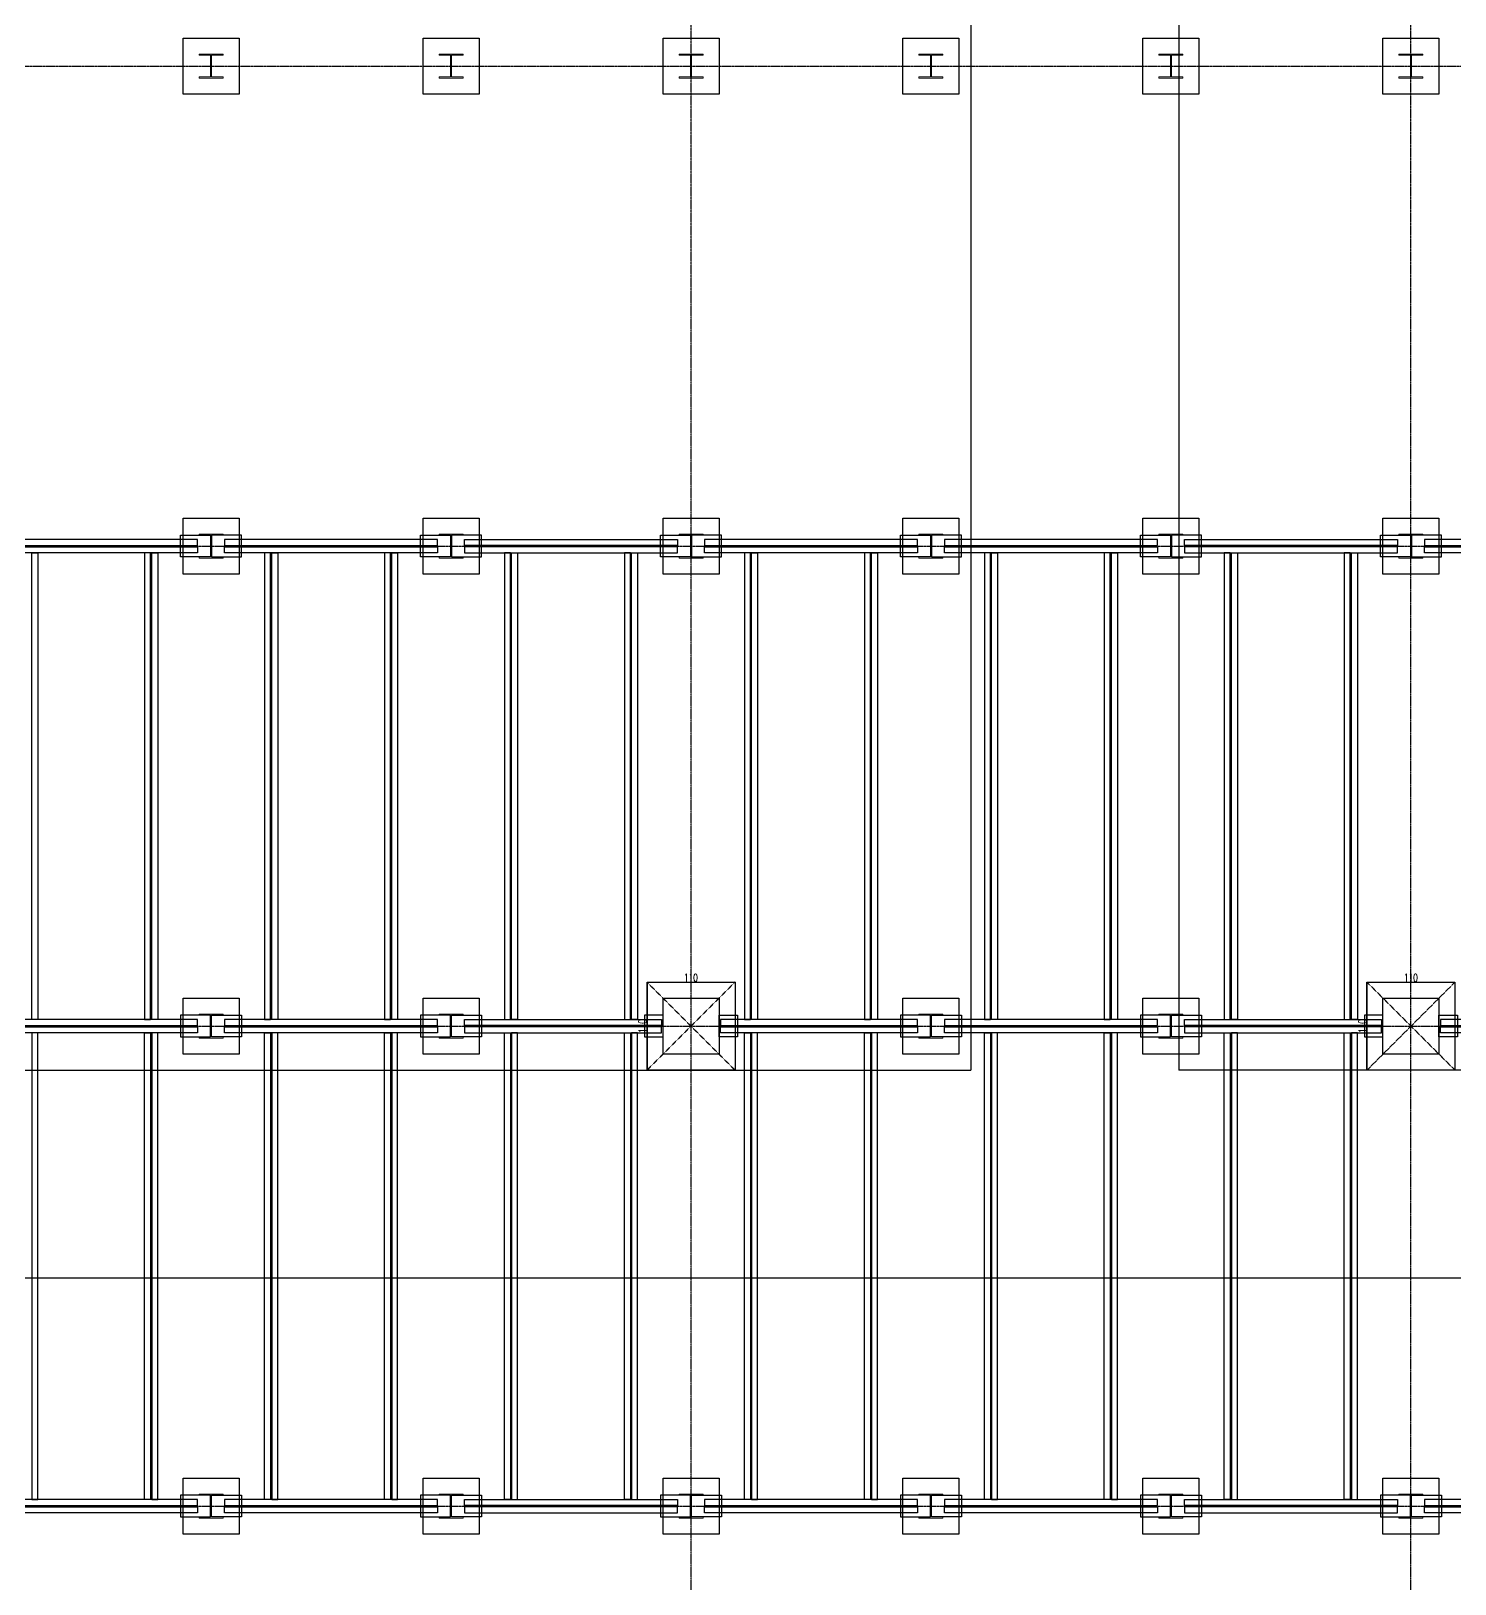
# Model space of a CAD drawing. Header units: millimetres. Extents: x -21841 to 195597, y -1659 to 112111.
# Drawn here: x 7335 to 9115, y 16253 to 18194 of the extents above; entities that cross this region are included whole.
import ezdxf
from ezdxf.enums import TextEntityAlignment as Align

# ---------------------------------------------------------------- set-up
doc = ezdxf.new("R2010")
doc.units = ezdxf.units.MM
doc.linetypes.add('X-N-FAB-L10$0$COL-CEN-LIN', pattern=[3.25, 2.5, -0.25, 0.25, -0.25])
doc.linetypes.add('X-N-FAB-L10$0$HIDDEN', pattern=[0.375, 0.25, -0.125])
for name, color, linetype in [('0-FMCS', 6, 'Continuous'), ('0-XREF', 7, 'Continuous'), ('X-N-FAB-L10$0$0-NC', 8, 'Continuous'), ('X-N-FAB-L10$0$0-ND', 8, 'Continuous'), ('X-N-FAB-L10$0$08', 8, 'Continuous'), ('X-N-FAB-L10$0$CCL', 8, 'X-N-FAB-L10$0$COL-CEN-LIN'), ('X-N-FAB-L10$0$COL', 8, 'Continuous'), ('X-N-FAB-L10$0$COL-S', 8, 'Continuous')]:
    doc.layers.add(name, color=color, linetype=linetype)
doc.layers.add('X-N-FAB-L10$0$STEEL1', color=8, linetype='Continuous', lineweight=0)
doc.styles.add('X-N-FAB-L10$0$CHINA', font='simplex.shx', dxfattribs={"width": 0.75, "bigfont": 'chineset.shx'})
doc.styles.add('X-N-FAB-L10$0$COL-NUM', font='romanc')
doc.styles.add('X-N-FAB-L10$0$DIM', font='simplex.shx', dxfattribs={"width": 0.67, "bigfont": 'chineset.shx'})
doc.dimstyles.new('X-N-FAB-L10$0$JJP_005_defpoint', dxfattribs={"dimtxt": 20, "dimasz": 0.5, "dimexe": 0.5, "dimexo": 0.5, "dimgap": 0.5, "dimtad": 1, "dimdsep": 46, "dimtxsty": 'X-N-FAB-L10$0$DIM', "dimblk": 'X-N-FAB-L10$0$_None', "dimcen": 10, "dimclrd": 256, "dimclre": 256, "dimclrt": 256, "dimadec": 0, "dimazin": 0, "dimtfac": 1, "dimtix": 1, "dimtmove": 2, "dimatfit": 3, "dimldrblk": 'X-N-FAB-L10$0$_None', "dimfxl": 0.5, "dimtolj": 1, "dimtzin": 0, "dimarcsym": 0})

# ---------------------------------------------------------------- blocks, each defined once
blk = doc.blocks.new('*D1279')
at = {"layer": 'DEFPOINTS', "lineweight": -2, "transparency": 16777216}
blk.add_line((9005, 17005), (9115, 17005), dxfattribs=at)
at = {"layer": 'DEFPOINTS', "color": 0, "transparency": 16777216}
for p in [(9005, 17005), (9115, 17005), (9115, 17005)]:
    blk.add_point(p, dxfattribs=at)
at = {"layer": 'DEFPOINTS', "transparency": 16777216, "insert": (9060, 17010.5), "char_height": 10, "attachment_point": 5, "style": 'X-N-FAB-L10$0$DIM'}
blk.add_mtext('\\A1;110', dxfattribs=at)
blk = doc.blocks.new('X-N-FAB-L10$0$_None')
blk = doc.blocks.new('*D1280')
at = {"layer": 'DEFPOINTS', "lineweight": -2, "transparency": 16777216}
blk.add_line((9005, 17005), (9005, 16895), dxfattribs=at)
at = {"layer": 'DEFPOINTS', "color": 0, "transparency": 16777216}
for p in [(9005, 17005), (9005, 16895), (9005, 16895)]:
    blk.add_point(p, dxfattribs=at)
at = {"layer": 'DEFPOINTS', "transparency": 16777216, "insert": (8999.5, 16950), "char_height": 10, "attachment_point": 5, "rotation": 90, "style": 'X-N-FAB-L10$0$DIM'}
blk.add_mtext('\\A1;110', dxfattribs=at)
blk = doc.blocks.new('*D1281')
at = {"layer": 'DEFPOINTS', "lineweight": -2, "transparency": 16777216}
blk.add_line((8105, 17005), (8215, 17005), dxfattribs=at)
at = {"layer": 'DEFPOINTS', "color": 0, "transparency": 16777216}
for p in [(8105, 17005), (8215, 17005), (8215, 17005)]:
    blk.add_point(p, dxfattribs=at)
at = {"layer": 'DEFPOINTS', "transparency": 16777216, "insert": (8160, 17010.5), "char_height": 10, "attachment_point": 5, "style": 'X-N-FAB-L10$0$DIM'}
blk.add_mtext('\\A1;110', dxfattribs=at)
blk = doc.blocks.new('*D1282')
at = {"layer": 'DEFPOINTS', "lineweight": -2, "transparency": 16777216}
blk.add_line((8105, 17005), (8105, 16895), dxfattribs=at)
at = {"layer": 'DEFPOINTS', "color": 0, "transparency": 16777216}
for p in [(8105, 17005), (8105, 16895), (8105, 16895)]:
    blk.add_point(p, dxfattribs=at)
at = {"layer": 'DEFPOINTS', "transparency": 16777216, "insert": (8099.5, 16950), "char_height": 10, "attachment_point": 5, "rotation": 90, "style": 'X-N-FAB-L10$0$DIM'}
blk.add_mtext('\\A1;110', dxfattribs=at)
blk = doc.blocks.new('X-N-FAB-L10')
at = {"layer": 'DEFPOINTS', "color": 8, "linetype": 'X-N-FAB-L10$0$HIDDEN', "ltscale": 0.1}
for p, q in [((8215, 17005), (8105, 16895)), ((8105, 17005), (8215, 16895)), ((8215, 17005), (8105, 16895)), ((8105, 17005), (8215, 16895)), ((9115, 17005), (9005, 16895)), ((9005, 17005), (9115, 16895)), ((9115, 17005), (9005, 16895)), ((9005, 17005), (9115, 16895))]:
    blk.add_line(p, q, dxfattribs=at)
at = {"layer": 'DEFPOINTS', "color": 8}
for p, q in [((8105, 17005), (8215, 17005)), ((8105, 17005), (8105, 16895)), ((9005, 17005), (9115, 17005)), ((9005, 17005), (9005, 16895))]:
    blk.add_line(p, q, dxfattribs=at)
at = {"layer": 'X-N-FAB-L10$0$08', "color": 8}
for p, q in [((8510, 18630), (8510, 16895)), ((8770, 18630), (8770, 16895)), ((6360, 16895), (8510, 16895)), ((11500, 16895), (8770, 16895)), ((11500, 16635), (6360, 16635))]:
    blk.add_line(p, q, dxfattribs=at)
for points in [[(7543, 17558.3), (7277, 17558.3), (7277, 17550.8), (7543, 17550.8)], [(7543, 17541.7), (7277, 17541.7), (7277, 17549.2), (7543, 17549.2)], [(7559.5, 17536.5), (7522, 17536.5), (7522, 17563.5), (7559.5, 17563.5)], [(7560.5, 17536.5), (7598, 17536.5), (7598, 17563.5), (7560.5, 17563.5)], [(7843, 17558.3), (7577, 17558.3), (7577, 17550.8), (7843, 17550.8)], [(7843, 17541.7), (7577, 17541.7), (7577, 17549.2), (7843, 17549.2)], [(7859.5, 17536.5), (7822, 17536.5), (7822, 17563.5), (7859.5, 17563.5)], [(7860.5, 17536.5), (7898, 17536.5), (7898, 17563.5), (7860.5, 17563.5)], [(7877, 17558.3), (8143, 17558.3), (8143, 17550.8), (7877, 17550.8)], [(7877, 17541.7), (8143, 17541.7), (8143, 17549.2), (7877, 17549.2)], [(8159.5, 17536.5), (8122, 17536.5), (8122, 17563.5), (8159.5, 17563.5)], [(8160.5, 17536.5), (8198, 17536.5), (8198, 17563.5), (8160.5, 17563.5)], [(8443, 17558.3), (8177, 17558.3), (8177, 17550.8), (8443, 17550.8)], [(8443, 17541.7), (8177, 17541.7), (8177, 17549.2), (8443, 17549.2)], [(8459.5, 17536.5), (8422, 17536.5), (8422, 17563.5), (8459.5, 17563.5)], [(8460.5, 17536.5), (8498, 17536.5), (8498, 17563.5), (8460.5, 17563.5)], [(8743, 17558.3), (8477, 17558.3), (8477, 17550.8), (8743, 17550.8)], [(8743, 17541.7), (8477, 17541.7), (8477, 17549.2), (8743, 17549.2)], [(8759.5, 17536.5), (8722, 17536.5), (8722, 17563.5), (8759.5, 17563.5)], [(8760.5, 17536.5), (8798, 17536.5), (8798, 17563.5), (8760.5, 17563.5)], [(8777, 17558.3), (9043, 17558.3), (9043, 17550.8), (8777, 17550.8)], [(8777, 17541.7), (9043, 17541.7), (9043, 17549.2), (8777, 17549.2)], [(9059.5, 17536.5), (9022, 17536.5), (9022, 17563.5), (9059.5, 17563.5)], [(9060.5, 17536.5), (9098, 17536.5), (9098, 17563.5), (9060.5, 17563.5)], [(9343, 17558.3), (9077, 17558.3), (9077, 17550.8), (9343, 17550.8)], [(9343, 17541.7), (9077, 17541.7), (9077, 17549.2), (9343, 17549.2)], [(7343.3, 17541.7), (7343.3, 16958.3), (7335.8, 16958.3), (7335.8, 17541.7)], [(7476.7, 17541.7), (7476.7, 16958.3), (7484.2, 16958.3), (7484.2, 17541.7)], [(7493.3, 17541.7), (7493.3, 16958.3), (7485.8, 16958.3), (7485.8, 17541.7)], [(7626.7, 17541.7), (7626.7, 16958.3), (7634.2, 16958.3), (7634.2, 17541.7)], [(7643.3, 17541.7), (7643.3, 16958.3), (7635.8, 16958.3), (7635.8, 17541.7)], [(7776.7, 17541.7), (7776.7, 16958.3), (7784.2, 16958.3), (7784.2, 17541.7)], [(7793.3, 17541.7), (7793.3, 16958.3), (7785.8, 16958.3), (7785.8, 17541.7)], [(7926.7, 17541.7), (7926.7, 16958.3), (7934.2, 16958.3), (7934.2, 17541.7)], [(7943.3, 17541.7), (7943.3, 16958.3), (7935.8, 16958.3), (7935.8, 17541.7)], [(8076.7, 17541.7), (8076.7, 16958.3), (8084.2, 16958.3), (8084.2, 17541.7)], [(8093.3, 17541.7), (8093.3, 16958.3), (8085.8, 16958.3), (8085.8, 17541.7)], [(8226.7, 17541.7), (8226.7, 16958.3), (8234.2, 16958.3), (8234.2, 17541.7)], [(8243.3, 17541.7), (8243.3, 16958.3), (8235.8, 16958.3), (8235.8, 17541.7)], [(8376.7, 17541.7), (8376.7, 16958.3), (8384.2, 16958.3), (8384.2, 17541.7)], [(8393.3, 17541.7), (8393.3, 16958.3), (8385.8, 16958.3), (8385.8, 17541.7)], [(8526.7, 17541.7), (8526.7, 16958.3), (8534.2, 16958.3), (8534.2, 17541.7)], [(8543.3, 17541.7), (8543.3, 16958.3), (8535.8, 16958.3), (8535.8, 17541.7)], [(8676.7, 17541.7), (8676.7, 16958.3), (8684.2, 16958.3), (8684.2, 17541.7)], [(8693.3, 17541.7), (8693.3, 16958.3), (8685.8, 16958.3), (8685.8, 17541.7)], [(8826.7, 17541.7), (8826.7, 16958.3), (8834.2, 16958.3), (8834.2, 17541.7)], [(8843.3, 17541.7), (8843.3, 16958.3), (8835.8, 16958.3), (8835.8, 17541.7)], [(8976.7, 17541.7), (8976.7, 16958.3), (8984.2, 16958.3), (8984.2, 17541.7)], [(8993.3, 17541.7), (8993.3, 16958.3), (8985.8, 16958.3), (8985.8, 17541.7)], [(7543, 16958.3), (7297, 16958.3), (7297, 16950.8), (7543, 16950.8)], [(7543, 16941.7), (7297, 16941.7), (7297, 16949.2), (7543, 16949.2)], [(7559.5, 16963.5), (7522, 16963.5), (7522, 16936.5), (7559.5, 16936.5)], [(7560.5, 16963.5), (7598, 16963.5), (7598, 16936.5), (7560.5, 16936.5)], [(7843, 16958.3), (7577, 16958.3), (7577, 16950.8), (7843, 16950.8)], [(7843, 16941.7), (7577, 16941.7), (7577, 16949.2), (7843, 16949.2)], [(7859.5, 16963.5), (7822, 16963.5), (7822, 16936.5), (7859.5, 16936.5)], [(7860.5, 16963.5), (7898, 16963.5), (7898, 16936.5), (7860.5, 16936.5)], [(7877, 16958.3), (8123, 16958.3), (8123, 16950.8), (7877, 16950.8)], [(7877, 16941.7), (8123, 16941.7), (8123, 16949.2), (7877, 16949.2)], [(8125, 16963.5), (8102, 16963.5), (8102, 16936.5), (8125, 16936.5)], [(8195, 16963.5), (8218, 16963.5), (8218, 16936.5), (8195, 16936.5)], [(8443, 16958.3), (8197, 16958.3), (8197, 16950.8), (8443, 16950.8)], [(8443, 16941.7), (8197, 16941.7), (8197, 16949.2), (8443, 16949.2)], [(8459.5, 16963.5), (8422, 16963.5), (8422, 16936.5), (8459.5, 16936.5)], [(8460.5, 16963.5), (8498, 16963.5), (8498, 16936.5), (8460.5, 16936.5)], [(8743, 16958.3), (8477, 16958.3), (8477, 16950.8), (8743, 16950.8)], [(8743, 16941.7), (8477, 16941.7), (8477, 16949.2), (8743, 16949.2)], [(8759.5, 16963.5), (8722, 16963.5), (8722, 16936.5), (8759.5, 16936.5)], [(8760.5, 16963.5), (8798, 16963.5), (8798, 16936.5), (8760.5, 16936.5)], [(8777, 16958.3), (9023, 16958.3), (9023, 16950.8), (8777, 16950.8)], [(8777, 16941.7), (9023, 16941.7), (9023, 16949.2), (8777, 16949.2)], [(9025, 16963.5), (9002, 16963.5), (9002, 16936.5), (9025, 16936.5)], [(9095, 16963.5), (9118, 16963.5), (9118, 16936.5), (9095, 16936.5)], [(9343, 16958.3), (9097, 16958.3), (9097, 16950.8), (9343, 16950.8)], [(9343, 16941.7), (9097, 16941.7), (9097, 16949.2), (9343, 16949.2)], [(7343.3, 16358.3), (7343.3, 16941.7), (7335.8, 16941.7), (7335.8, 16358.3)], [(7476.7, 16358.3), (7476.7, 16941.7), (7484.2, 16941.7), (7484.2, 16358.3)], [(7493.3, 16358.3), (7493.3, 16941.7), (7485.8, 16941.7), (7485.8, 16358.3)], [(7626.7, 16358.3), (7626.7, 16941.7), (7634.2, 16941.7), (7634.2, 16358.3)], [(7643.3, 16358.3), (7643.3, 16941.7), (7635.8, 16941.7), (7635.8, 16358.3)], [(7776.7, 16358.3), (7776.7, 16941.7), (7784.2, 16941.7), (7784.2, 16358.3)], [(7793.3, 16358.3), (7793.3, 16941.7), (7785.8, 16941.7), (7785.8, 16358.3)], [(7926.7, 16358.3), (7926.7, 16941.7), (7934.2, 16941.7), (7934.2, 16358.3)], [(7943.3, 16358.3), (7943.3, 16941.7), (7935.8, 16941.7), (7935.8, 16358.3)], [(8076.7, 16358.3), (8076.7, 16941.7), (8084.2, 16941.7), (8084.2, 16358.3)], [(8093.3, 16358.3), (8093.3, 16941.7), (8085.8, 16941.7), (8085.8, 16358.3)], [(8226.7, 16358.3), (8226.7, 16941.7), (8234.2, 16941.7), (8234.2, 16358.3)], [(8243.3, 16358.3), (8243.3, 16941.7), (8235.8, 16941.7), (8235.8, 16358.3)], [(8376.7, 16358.3), (8376.7, 16941.7), (8384.2, 16941.7), (8384.2, 16358.3)], [(8393.3, 16358.3), (8393.3, 16941.7), (8385.8, 16941.7), (8385.8, 16358.3)], [(8526.7, 16358.3), (8526.7, 16941.7), (8534.2, 16941.7), (8534.2, 16358.3)], [(8543.3, 16358.3), (8543.3, 16941.7), (8535.8, 16941.7), (8535.8, 16358.3)], [(8676.7, 16358.3), (8676.7, 16941.7), (8684.2, 16941.7), (8684.2, 16358.3)], [(8693.3, 16358.3), (8693.3, 16941.7), (8685.8, 16941.7), (8685.8, 16358.3)], [(8826.7, 16358.3), (8826.7, 16941.7), (8834.2, 16941.7), (8834.2, 16358.3)], [(8843.3, 16358.3), (8843.3, 16941.7), (8835.8, 16941.7), (8835.8, 16358.3)], [(8976.7, 16358.3), (8976.7, 16941.7), (8984.2, 16941.7), (8984.2, 16358.3)], [(8993.3, 16358.3), (8993.3, 16941.7), (8985.8, 16941.7), (8985.8, 16358.3)], [(7559.5, 16363.5), (7522, 16363.5), (7522, 16336.5), (7559.5, 16336.5)], [(7560.5, 16363.5), (7598, 16363.5), (7598, 16336.5), (7560.5, 16336.5)], [(7859.5, 16363.5), (7822, 16363.5), (7822, 16336.5), (7859.5, 16336.5)], [(7860.5, 16363.5), (7898, 16363.5), (7898, 16336.5), (7860.5, 16336.5)], [(8159.5, 16363.5), (8122, 16363.5), (8122, 16336.5), (8159.5, 16336.5)], [(8160.5, 16363.5), (8198, 16363.5), (8198, 16336.5), (8160.5, 16336.5)], [(8459.5, 16363.5), (8422, 16363.5), (8422, 16336.5), (8459.5, 16336.5)], [(8460.5, 16363.5), (8498, 16363.5), (8498, 16336.5), (8460.5, 16336.5)], [(8759.5, 16363.5), (8722, 16363.5), (8722, 16336.5), (8759.5, 16336.5)], [(8760.5, 16363.5), (8798, 16363.5), (8798, 16336.5), (8760.5, 16336.5)], [(9059.5, 16363.5), (9022, 16363.5), (9022, 16336.5), (9059.5, 16336.5)], [(9060.5, 16363.5), (9098, 16363.5), (9098, 16336.5), (9060.5, 16336.5)], [(7543, 16358.3), (7277, 16358.3), (7277, 16350.8), (7543, 16350.8)], [(7543, 16341.7), (7277, 16341.7), (7277, 16349.2), (7543, 16349.2)], [(7843, 16358.3), (7577, 16358.3), (7577, 16350.8), (7843, 16350.8)], [(7843, 16341.7), (7577, 16341.7), (7577, 16349.2), (7843, 16349.2)], [(7877, 16358.3), (8143, 16358.3), (8143, 16350.8), (7877, 16350.8)], [(7877, 16341.7), (8143, 16341.7), (8143, 16349.2), (7877, 16349.2)], [(8443, 16358.3), (8177, 16358.3), (8177, 16350.8), (8443, 16350.8)], [(8443, 16341.7), (8177, 16341.7), (8177, 16349.2), (8443, 16349.2)], [(8743, 16358.3), (8477, 16358.3), (8477, 16350.8), (8743, 16350.8)], [(8743, 16341.7), (8477, 16341.7), (8477, 16349.2), (8743, 16349.2)], [(8777, 16358.3), (9043, 16358.3), (9043, 16350.8), (8777, 16350.8)], [(8777, 16341.7), (9043, 16341.7), (9043, 16349.2), (8777, 16349.2)], [(9343, 16358.3), (9077, 16358.3), (9077, 16350.8), (9343, 16350.8)], [(9343, 16341.7), (9077, 16341.7), (9077, 16349.2), (9343, 16349.2)]]:
    blk.add_lwpolyline(points, close=True, dxfattribs=at)
at = {"layer": 'X-N-FAB-L10$0$CCL', "color": 8}
for p, q in [((8160, 10600), (8160, 19760)), ((9060, 10600), (9060, 19760)), ((-720, 18150), (27370, 18150)), ((-720, 17550), (27370, 17550)), ((-720, 16950), (27370, 16950)), ((-720, 16350), (27370, 16350))]:
    blk.add_line(p, q, dxfattribs=at)
at = {"layer": 'X-N-FAB-L10$0$COL', "color": 8}
for p, q in [((7525, 18185), (7595, 18185)), ((7525, 18115), (7525, 18185)), ((7595, 18185), (7595, 18115)), ((7825, 18185), (7895, 18185)), ((7825, 18115), (7825, 18185)), ((7895, 18185), (7895, 18115)), ((8125, 18185), (8195, 18185)), ((8125, 18115), (8125, 18185)), ((8195, 18185), (8195, 18115)), ((8425, 18185), (8495, 18185)), ((8425, 18115), (8425, 18185)), ((8495, 18185), (8495, 18115)), ((8725, 18185), (8795, 18185)), ((8725, 18115), (8725, 18185)), ((8795, 18185), (8795, 18115)), ((9025, 18185), (9095, 18185)), ((9025, 18115), (9025, 18185)), ((9095, 18185), (9095, 18115)), ((7595, 18115), (7525, 18115)), ((7895, 18115), (7825, 18115)), ((8195, 18115), (8125, 18115)), ((8495, 18115), (8425, 18115)), ((8795, 18115), (8725, 18115)), ((9095, 18115), (9025, 18115)), ((7525, 17585), (7595, 17585)), ((7525, 17515), (7525, 17585)), ((7595, 17585), (7595, 17515)), ((7825, 17585), (7895, 17585)), ((7825, 17515), (7825, 17585)), ((7895, 17585), (7895, 17515)), ((8125, 17585), (8195, 17585)), ((8125, 17515), (8125, 17585)), ((8195, 17585), (8195, 17515)), ((8425, 17585), (8495, 17585)), ((8425, 17515), (8425, 17585)), ((8495, 17585), (8495, 17515)), ((8725, 17585), (8795, 17585)), ((8725, 17515), (8725, 17585)), ((8795, 17585), (8795, 17515)), ((9025, 17585), (9095, 17585)), ((9025, 17515), (9025, 17585)), ((9095, 17585), (9095, 17515)), ((7595, 17515), (7525, 17515)), ((7895, 17515), (7825, 17515)), ((8195, 17515), (8125, 17515)), ((8495, 17515), (8425, 17515)), ((8795, 17515), (8725, 17515)), ((9095, 17515), (9025, 17515)), ((7525, 16985), (7595, 16985)), ((7525, 16915), (7525, 16985)), ((7595, 16985), (7595, 16915)), ((7825, 16985), (7895, 16985)), ((7825, 16915), (7825, 16985)), ((7895, 16985), (7895, 16915)), ((8425, 16985), (8495, 16985)), ((8425, 16915), (8425, 16985)), ((8495, 16985), (8495, 16915)), ((8725, 16985), (8795, 16985)), ((8725, 16915), (8725, 16985)), ((8795, 16985), (8795, 16915)), ((7595, 16915), (7525, 16915)), ((7895, 16915), (7825, 16915)), ((8495, 16915), (8425, 16915)), ((8795, 16915), (8725, 16915)), ((7525, 16385), (7595, 16385)), ((7525, 16315), (7525, 16385)), ((7595, 16385), (7595, 16315)), ((7825, 16385), (7895, 16385)), ((7825, 16315), (7825, 16385)), ((7895, 16385), (7895, 16315)), ((8125, 16385), (8195, 16385)), ((8125, 16315), (8125, 16385)), ((8195, 16385), (8195, 16315)), ((8425, 16385), (8495, 16385)), ((8425, 16315), (8425, 16385)), ((8495, 16385), (8495, 16315)), ((8725, 16385), (8795, 16385)), ((8725, 16315), (8725, 16385)), ((8795, 16385), (8795, 16315)), ((9025, 16385), (9095, 16385)), ((9025, 16315), (9025, 16385)), ((9095, 16385), (9095, 16315)), ((7595, 16315), (7525, 16315)), ((7895, 16315), (7825, 16315)), ((8195, 16315), (8125, 16315)), ((8495, 16315), (8425, 16315)), ((8795, 16315), (8725, 16315)), ((9095, 16315), (9025, 16315))]:
    blk.add_line(p, q, dxfattribs=at)
at = {"layer": 'X-N-FAB-L10$0$COL', "color": 8, "ltscale": 0.1}
for p, q in [((8105, 17005), (8215, 17005)), ((8105, 16895), (8105, 17005)), ((8215, 17005), (8215, 16895)), ((9005, 17005), (9115, 17005)), ((9005, 16895), (9005, 17005)), ((9115, 17005), (9115, 16895)), ((8215, 16895), (8105, 16895)), ((9115, 16895), (9005, 16895))]:
    blk.add_line(p, q, dxfattribs=at)
at = {"layer": 'X-N-FAB-L10$0$COL', "color": 8}
for points in [[(7525, 18185), (7595, 18185), (7595, 18115), (7525, 18115)], [(7825, 18185), (7895, 18185), (7895, 18115), (7825, 18115)], [(8125, 18185), (8195, 18185), (8195, 18115), (8125, 18115)], [(8425, 18185), (8495, 18185), (8495, 18115), (8425, 18115)], [(8725, 18185), (8795, 18185), (8795, 18115), (8725, 18115)], [(9025, 18185), (9095, 18185), (9095, 18115), (9025, 18115)], [(7525, 17585), (7595, 17585), (7595, 17515), (7525, 17515)], [(7825, 17585), (7895, 17585), (7895, 17515), (7825, 17515)], [(8125, 17585), (8195, 17585), (8195, 17515), (8125, 17515)], [(8425, 17585), (8495, 17585), (8495, 17515), (8425, 17515)], [(8725, 17585), (8795, 17585), (8795, 17515), (8725, 17515)], [(9025, 17585), (9095, 17585), (9095, 17515), (9025, 17515)], [(7525, 16985), (7595, 16985), (7595, 16915), (7525, 16915)], [(7825, 16985), (7895, 16985), (7895, 16915), (7825, 16915)], [(8425, 16985), (8495, 16985), (8495, 16915), (8425, 16915)], [(8725, 16985), (8795, 16985), (8795, 16915), (8725, 16915)], [(7525, 16385), (7595, 16385), (7595, 16315), (7525, 16315)], [(7825, 16385), (7895, 16385), (7895, 16315), (7825, 16315)], [(8125, 16385), (8195, 16385), (8195, 16315), (8125, 16315)], [(8425, 16385), (8495, 16385), (8495, 16315), (8425, 16315)], [(8725, 16385), (8795, 16385), (8795, 16315), (8725, 16315)], [(9025, 16385), (9095, 16385), (9095, 16315), (9025, 16315)]]:
    blk.add_lwpolyline(points, close=True, dxfattribs=at)
at = {"layer": 'X-N-FAB-L10$0$COL', "color": 8, "ltscale": 0.1}
for points in [[(8105, 17005), (8215, 17005), (8215, 16895), (8105, 16895)], [(9005, 17005), (9115, 17005), (9115, 16895), (9005, 16895)]]:
    blk.add_lwpolyline(points, close=True, dxfattribs=at)
at = {"layer": 'X-N-FAB-L10$0$COL-S', "color": 8}
for p, q in [((8125, 16985), (8195, 16985)), ((8125, 16915), (8125, 16985)), ((8125, 16985), (8195, 16985)), ((8125, 16915), (8125, 16985)), ((8195, 16985), (8195, 16915)), ((8195, 16985), (8195, 16915)), ((9025, 16985), (9095, 16985)), ((9025, 16915), (9025, 16985)), ((9025, 16985), (9095, 16985)), ((9025, 16915), (9025, 16985)), ((9095, 16985), (9095, 16915)), ((9095, 16985), (9095, 16915)), ((8195, 16915), (8125, 16915)), ((8195, 16915), (8125, 16915)), ((9095, 16915), (9025, 16915)), ((9095, 16915), (9025, 16915))]:
    blk.add_line(p, q, dxfattribs=at)
at = {"layer": 'X-N-FAB-L10$0$STEEL1', "color": 8}
for p, q in [((7545, 18165), (7575, 18165)), ((7545, 18163.5), (7545, 18165)), ((7559.5, 18163.5), (7545, 18163.5)), ((7559.5, 18136.5), (7559.5, 18163.5)), ((7575, 18163.5), (7560.5, 18163.5)), ((7560.5, 18163.5), (7560.5, 18136.5)), ((7575, 18165), (7575, 18163.5)), ((7845, 18165), (7875, 18165)), ((7845, 18163.5), (7845, 18165)), ((7859.5, 18163.5), (7845, 18163.5)), ((7859.5, 18136.5), (7859.5, 18163.5)), ((7875, 18163.5), (7860.5, 18163.5)), ((7860.5, 18163.5), (7860.5, 18136.5)), ((7875, 18165), (7875, 18163.5)), ((8145, 18165), (8175, 18165)), ((8145, 18163.5), (8145, 18165)), ((8159.5, 18163.5), (8145, 18163.5)), ((8159.5, 18136.5), (8159.5, 18163.5)), ((8175, 18163.5), (8160.5, 18163.5)), ((8160.5, 18163.5), (8160.5, 18136.5)), ((8175, 18165), (8175, 18163.5)), ((8445, 18165), (8475, 18165)), ((8445, 18163.5), (8445, 18165)), ((8459.5, 18163.5), (8445, 18163.5)), ((8459.5, 18136.5), (8459.5, 18163.5)), ((8475, 18163.5), (8460.5, 18163.5)), ((8460.5, 18163.5), (8460.5, 18136.5)), ((8475, 18165), (8475, 18163.5)), ((8745, 18165), (8775, 18165)), ((8745, 18163.5), (8745, 18165)), ((8759.5, 18163.5), (8745, 18163.5)), ((8759.5, 18136.5), (8759.5, 18163.5)), ((8775, 18163.5), (8760.5, 18163.5)), ((8760.5, 18163.5), (8760.5, 18136.5)), ((8775, 18165), (8775, 18163.5)), ((9045, 18165), (9075, 18165)), ((9045, 18163.5), (9045, 18165)), ((9059.5, 18163.5), (9045, 18163.5)), ((9059.5, 18136.5), (9059.5, 18163.5)), ((9075, 18163.5), (9060.5, 18163.5)), ((9060.5, 18163.5), (9060.5, 18136.5)), ((9075, 18165), (9075, 18163.5)), ((7545, 18135), (7545, 18136.5)), ((7545, 18136.5), (7559.5, 18136.5)), ((7575, 18135), (7545, 18135)), ((7560.5, 18136.5), (7575, 18136.5)), ((7575, 18136.5), (7575, 18135)), ((7845, 18135), (7845, 18136.5)), ((7845, 18136.5), (7859.5, 18136.5)), ((7875, 18135), (7845, 18135)), ((7860.5, 18136.5), (7875, 18136.5)), ((7875, 18136.5), (7875, 18135)), ((8145, 18135), (8145, 18136.5)), ((8145, 18136.5), (8159.5, 18136.5)), ((8175, 18135), (8145, 18135)), ((8160.5, 18136.5), (8175, 18136.5)), ((8175, 18136.5), (8175, 18135)), ((8445, 18135), (8445, 18136.5)), ((8445, 18136.5), (8459.5, 18136.5)), ((8475, 18135), (8445, 18135)), ((8460.5, 18136.5), (8475, 18136.5)), ((8475, 18136.5), (8475, 18135)), ((8745, 18135), (8745, 18136.5)), ((8745, 18136.5), (8759.5, 18136.5)), ((8775, 18135), (8745, 18135)), ((8760.5, 18136.5), (8775, 18136.5)), ((8775, 18136.5), (8775, 18135)), ((9045, 18135), (9045, 18136.5)), ((9045, 18136.5), (9059.5, 18136.5)), ((9075, 18135), (9045, 18135)), ((9060.5, 18136.5), (9075, 18136.5)), ((9075, 18136.5), (9075, 18135)), ((7545, 17565), (7575, 17565)), ((7545, 17563.5), (7545, 17565)), ((7559.5, 17563.5), (7545, 17563.5)), ((7559.5, 17536.5), (7559.5, 17563.5)), ((7575, 17563.5), (7560.5, 17563.5)), ((7560.5, 17563.5), (7560.5, 17536.5)), ((7575, 17565), (7575, 17563.5)), ((7845, 17565), (7875, 17565)), ((7845, 17563.5), (7845, 17565)), ((7859.5, 17563.5), (7845, 17563.5)), ((7859.5, 17536.5), (7859.5, 17563.5)), ((7875, 17563.5), (7860.5, 17563.5)), ((7860.5, 17563.5), (7860.5, 17536.5)), ((7875, 17565), (7875, 17563.5)), ((8145, 17565), (8175, 17565)), ((8145, 17563.5), (8145, 17565)), ((8159.5, 17563.5), (8145, 17563.5)), ((8159.5, 17536.5), (8159.5, 17563.5)), ((8175, 17563.5), (8160.5, 17563.5)), ((8160.5, 17563.5), (8160.5, 17536.5)), ((8175, 17565), (8175, 17563.5)), ((8445, 17565), (8475, 17565)), ((8445, 17563.5), (8445, 17565)), ((8459.5, 17563.5), (8445, 17563.5)), ((8459.5, 17536.5), (8459.5, 17563.5)), ((8475, 17563.5), (8460.5, 17563.5)), ((8460.5, 17563.5), (8460.5, 17536.5)), ((8475, 17565), (8475, 17563.5)), ((8745, 17565), (8775, 17565)), ((8745, 17563.5), (8745, 17565)), ((8759.5, 17563.5), (8745, 17563.5)), ((8759.5, 17536.5), (8759.5, 17563.5)), ((8775, 17563.5), (8760.5, 17563.5)), ((8760.5, 17563.5), (8760.5, 17536.5)), ((8775, 17565), (8775, 17563.5)), ((9045, 17565), (9075, 17565)), ((9045, 17563.5), (9045, 17565)), ((9059.5, 17563.5), (9045, 17563.5)), ((9059.5, 17536.5), (9059.5, 17563.5)), ((9075, 17563.5), (9060.5, 17563.5)), ((9060.5, 17563.5), (9060.5, 17536.5)), ((9075, 17565), (9075, 17563.5)), ((7545, 17535), (7545, 17536.5)), ((7545, 17536.5), (7559.5, 17536.5)), ((7575, 17535), (7545, 17535)), ((7560.5, 17536.5), (7575, 17536.5)), ((7575, 17536.5), (7575, 17535)), ((7845, 17535), (7845, 17536.5)), ((7845, 17536.5), (7859.5, 17536.5)), ((7875, 17535), (7845, 17535)), ((7860.5, 17536.5), (7875, 17536.5)), ((7875, 17536.5), (7875, 17535)), ((8145, 17535), (8145, 17536.5)), ((8145, 17536.5), (8159.5, 17536.5)), ((8175, 17535), (8145, 17535)), ((8160.5, 17536.5), (8175, 17536.5)), ((8175, 17536.5), (8175, 17535)), ((8445, 17535), (8445, 17536.5)), ((8445, 17536.5), (8459.5, 17536.5)), ((8475, 17535), (8445, 17535)), ((8460.5, 17536.5), (8475, 17536.5)), ((8475, 17536.5), (8475, 17535)), ((8745, 17535), (8745, 17536.5)), ((8745, 17536.5), (8759.5, 17536.5)), ((8775, 17535), (8745, 17535)), ((8760.5, 17536.5), (8775, 17536.5)), ((8775, 17536.5), (8775, 17535)), ((9045, 17535), (9045, 17536.5)), ((9045, 17536.5), (9059.5, 17536.5)), ((9075, 17535), (9045, 17535)), ((9060.5, 17536.5), (9075, 17536.5)), ((9075, 17536.5), (9075, 17535)), ((7545, 16965), (7575, 16965)), ((7545, 16963.5), (7545, 16965)), ((7575, 16965), (7575, 16963.5)), ((7845, 16965), (7875, 16965)), ((7845, 16963.5), (7845, 16965)), ((7875, 16965), (7875, 16963.5)), ((8445, 16965), (8475, 16965)), ((8445, 16963.5), (8445, 16965)), ((8475, 16965), (8475, 16963.5)), ((8745, 16965), (8775, 16965)), ((8745, 16963.5), (8745, 16965)), ((8775, 16965), (8775, 16963.5)), ((7559.5, 16963.5), (7545, 16963.5)), ((7559.5, 16936.5), (7559.5, 16963.5)), ((7575, 16963.5), (7560.5, 16963.5)), ((7560.5, 16963.5), (7560.5, 16936.5)), ((7859.5, 16963.5), (7845, 16963.5)), ((7859.5, 16936.5), (7859.5, 16963.5)), ((7875, 16963.5), (7860.5, 16963.5)), ((7860.5, 16963.5), (7860.5, 16936.5)), ((8459.5, 16963.5), (8445, 16963.5)), ((8459.5, 16936.5), (8459.5, 16963.5)), ((8475, 16963.5), (8460.5, 16963.5)), ((8460.5, 16963.5), (8460.5, 16936.5)), ((8759.5, 16963.5), (8745, 16963.5)), ((8759.5, 16936.5), (8759.5, 16963.5)), ((8775, 16963.5), (8760.5, 16963.5)), ((8760.5, 16963.5), (8760.5, 16936.5)), ((7545, 16935), (7545, 16936.5)), ((7545, 16936.5), (7559.5, 16936.5)), ((7575, 16935), (7545, 16935)), ((7560.5, 16936.5), (7575, 16936.5)), ((7575, 16936.5), (7575, 16935)), ((7845, 16935), (7845, 16936.5)), ((7845, 16936.5), (7859.5, 16936.5)), ((7875, 16935), (7845, 16935)), ((7860.5, 16936.5), (7875, 16936.5)), ((7875, 16936.5), (7875, 16935)), ((8445, 16935), (8445, 16936.5)), ((8445, 16936.5), (8459.5, 16936.5)), ((8475, 16935), (8445, 16935)), ((8460.5, 16936.5), (8475, 16936.5)), ((8475, 16936.5), (8475, 16935)), ((8745, 16935), (8745, 16936.5)), ((8745, 16936.5), (8759.5, 16936.5)), ((8775, 16935), (8745, 16935)), ((8760.5, 16936.5), (8775, 16936.5)), ((8775, 16936.5), (8775, 16935)), ((7545, 16365), (7575, 16365)), ((7545, 16363.5), (7545, 16365)), ((7559.5, 16363.5), (7545, 16363.5)), ((7559.5, 16336.5), (7559.5, 16363.5)), ((7575, 16363.5), (7560.5, 16363.5)), ((7560.5, 16363.5), (7560.5, 16336.5)), ((7575, 16365), (7575, 16363.5)), ((7845, 16365), (7875, 16365)), ((7845, 16363.5), (7845, 16365)), ((7859.5, 16363.5), (7845, 16363.5)), ((7859.5, 16336.5), (7859.5, 16363.5)), ((7875, 16363.5), (7860.5, 16363.5)), ((7860.5, 16363.5), (7860.5, 16336.5)), ((7875, 16365), (7875, 16363.5)), ((8145, 16365), (8175, 16365)), ((8145, 16363.5), (8145, 16365)), ((8159.5, 16363.5), (8145, 16363.5)), ((8159.5, 16336.5), (8159.5, 16363.5)), ((8175, 16363.5), (8160.5, 16363.5)), ((8160.5, 16363.5), (8160.5, 16336.5)), ((8175, 16365), (8175, 16363.5)), ((8445, 16365), (8475, 16365)), ((8445, 16363.5), (8445, 16365)), ((8459.5, 16363.5), (8445, 16363.5)), ((8459.5, 16336.5), (8459.5, 16363.5)), ((8475, 16363.5), (8460.5, 16363.5)), ((8460.5, 16363.5), (8460.5, 16336.5)), ((8475, 16365), (8475, 16363.5)), ((8745, 16365), (8775, 16365)), ((8745, 16363.5), (8745, 16365)), ((8759.5, 16363.5), (8745, 16363.5)), ((8759.5, 16336.5), (8759.5, 16363.5)), ((8775, 16363.5), (8760.5, 16363.5)), ((8760.5, 16363.5), (8760.5, 16336.5)), ((8775, 16365), (8775, 16363.5)), ((9045, 16365), (9075, 16365)), ((9045, 16363.5), (9045, 16365)), ((9059.5, 16363.5), (9045, 16363.5)), ((9059.5, 16336.5), (9059.5, 16363.5)), ((9075, 16363.5), (9060.5, 16363.5)), ((9060.5, 16363.5), (9060.5, 16336.5)), ((9075, 16365), (9075, 16363.5)), ((7545, 16335), (7545, 16336.5)), ((7545, 16336.5), (7559.5, 16336.5)), ((7575, 16335), (7545, 16335)), ((7560.5, 16336.5), (7575, 16336.5)), ((7575, 16336.5), (7575, 16335)), ((7845, 16335), (7845, 16336.5)), ((7845, 16336.5), (7859.5, 16336.5)), ((7875, 16335), (7845, 16335)), ((7860.5, 16336.5), (7875, 16336.5)), ((7875, 16336.5), (7875, 16335)), ((8145, 16335), (8145, 16336.5)), ((8145, 16336.5), (8159.5, 16336.5)), ((8175, 16335), (8145, 16335)), ((8160.5, 16336.5), (8175, 16336.5)), ((8175, 16336.5), (8175, 16335)), ((8445, 16335), (8445, 16336.5)), ((8445, 16336.5), (8459.5, 16336.5)), ((8475, 16335), (8445, 16335)), ((8460.5, 16336.5), (8475, 16336.5)), ((8475, 16336.5), (8475, 16335)), ((8745, 16335), (8745, 16336.5)), ((8745, 16336.5), (8759.5, 16336.5)), ((8775, 16335), (8745, 16335)), ((8760.5, 16336.5), (8775, 16336.5)), ((8775, 16336.5), (8775, 16335)), ((9045, 16335), (9045, 16336.5)), ((9045, 16336.5), (9059.5, 16336.5)), ((9075, 16335), (9045, 16335)), ((9060.5, 16336.5), (9075, 16336.5)), ((9075, 16336.5), (9075, 16335))]:
    blk.add_line(p, q, dxfattribs=at)
for points in [[(7545, 18165), (7575, 18165), (7575, 18163.5), (7560.5, 18163.5), (7560.5, 18136.5), (7575, 18136.5), (7575, 18135), (7545, 18135), (7545, 18136.5), (7559.5, 18136.5), (7559.5, 18163.5), (7545, 18163.5)], [(7845, 18165), (7875, 18165), (7875, 18163.5), (7860.5, 18163.5), (7860.5, 18136.5), (7875, 18136.5), (7875, 18135), (7845, 18135), (7845, 18136.5), (7859.5, 18136.5), (7859.5, 18163.5), (7845, 18163.5)], [(8145, 18165), (8175, 18165), (8175, 18163.5), (8160.5, 18163.5), (8160.5, 18136.5), (8175, 18136.5), (8175, 18135), (8145, 18135), (8145, 18136.5), (8159.5, 18136.5), (8159.5, 18163.5), (8145, 18163.5)], [(8445, 18165), (8475, 18165), (8475, 18163.5), (8460.5, 18163.5), (8460.5, 18136.5), (8475, 18136.5), (8475, 18135), (8445, 18135), (8445, 18136.5), (8459.5, 18136.5), (8459.5, 18163.5), (8445, 18163.5)], [(8745, 18165), (8775, 18165), (8775, 18163.5), (8760.5, 18163.5), (8760.5, 18136.5), (8775, 18136.5), (8775, 18135), (8745, 18135), (8745, 18136.5), (8759.5, 18136.5), (8759.5, 18163.5), (8745, 18163.5)], [(9045, 18165), (9075, 18165), (9075, 18163.5), (9060.5, 18163.5), (9060.5, 18136.5), (9075, 18136.5), (9075, 18135), (9045, 18135), (9045, 18136.5), (9059.5, 18136.5), (9059.5, 18163.5), (9045, 18163.5)], [(7545, 17565), (7575, 17565), (7575, 17563.5), (7560.5, 17563.5), (7560.5, 17536.5), (7575, 17536.5), (7575, 17535), (7545, 17535), (7545, 17536.5), (7559.5, 17536.5), (7559.5, 17563.5), (7545, 17563.5)], [(7845, 17565), (7875, 17565), (7875, 17563.5), (7860.5, 17563.5), (7860.5, 17536.5), (7875, 17536.5), (7875, 17535), (7845, 17535), (7845, 17536.5), (7859.5, 17536.5), (7859.5, 17563.5), (7845, 17563.5)], [(8145, 17565), (8175, 17565), (8175, 17563.5), (8160.5, 17563.5), (8160.5, 17536.5), (8175, 17536.5), (8175, 17535), (8145, 17535), (8145, 17536.5), (8159.5, 17536.5), (8159.5, 17563.5), (8145, 17563.5)], [(8445, 17565), (8475, 17565), (8475, 17563.5), (8460.5, 17563.5), (8460.5, 17536.5), (8475, 17536.5), (8475, 17535), (8445, 17535), (8445, 17536.5), (8459.5, 17536.5), (8459.5, 17563.5), (8445, 17563.5)], [(8745, 17565), (8775, 17565), (8775, 17563.5), (8760.5, 17563.5), (8760.5, 17536.5), (8775, 17536.5), (8775, 17535), (8745, 17535), (8745, 17536.5), (8759.5, 17536.5), (8759.5, 17563.5), (8745, 17563.5)], [(9045, 17565), (9075, 17565), (9075, 17563.5), (9060.5, 17563.5), (9060.5, 17536.5), (9075, 17536.5), (9075, 17535), (9045, 17535), (9045, 17536.5), (9059.5, 17536.5), (9059.5, 17563.5), (9045, 17563.5)], [(7545, 16965), (7575, 16965), (7575, 16963.5), (7560.5, 16963.5), (7560.5, 16936.5), (7575, 16936.5), (7575, 16935), (7545, 16935), (7545, 16936.5), (7559.5, 16936.5), (7559.5, 16963.5), (7545, 16963.5)], [(7845, 16965), (7875, 16965), (7875, 16963.5), (7860.5, 16963.5), (7860.5, 16936.5), (7875, 16936.5), (7875, 16935), (7845, 16935), (7845, 16936.5), (7859.5, 16936.5), (7859.5, 16963.5), (7845, 16963.5)], [(8445, 16965), (8475, 16965), (8475, 16963.5), (8460.5, 16963.5), (8460.5, 16936.5), (8475, 16936.5), (8475, 16935), (8445, 16935), (8445, 16936.5), (8459.5, 16936.5), (8459.5, 16963.5), (8445, 16963.5)], [(8745, 16965), (8775, 16965), (8775, 16963.5), (8760.5, 16963.5), (8760.5, 16936.5), (8775, 16936.5), (8775, 16935), (8745, 16935), (8745, 16936.5), (8759.5, 16936.5), (8759.5, 16963.5), (8745, 16963.5)], [(7545, 16365), (7575, 16365), (7575, 16363.5), (7560.5, 16363.5), (7560.5, 16336.5), (7575, 16336.5), (7575, 16335), (7545, 16335), (7545, 16336.5), (7559.5, 16336.5), (7559.5, 16363.5), (7545, 16363.5)], [(7845, 16365), (7875, 16365), (7875, 16363.5), (7860.5, 16363.5), (7860.5, 16336.5), (7875, 16336.5), (7875, 16335), (7845, 16335), (7845, 16336.5), (7859.5, 16336.5), (7859.5, 16363.5), (7845, 16363.5)], [(8145, 16365), (8175, 16365), (8175, 16363.5), (8160.5, 16363.5), (8160.5, 16336.5), (8175, 16336.5), (8175, 16335), (8145, 16335), (8145, 16336.5), (8159.5, 16336.5), (8159.5, 16363.5), (8145, 16363.5)], [(8445, 16365), (8475, 16365), (8475, 16363.5), (8460.5, 16363.5), (8460.5, 16336.5), (8475, 16336.5), (8475, 16335), (8445, 16335), (8445, 16336.5), (8459.5, 16336.5), (8459.5, 16363.5), (8445, 16363.5)], [(8745, 16365), (8775, 16365), (8775, 16363.5), (8760.5, 16363.5), (8760.5, 16336.5), (8775, 16336.5), (8775, 16335), (8745, 16335), (8745, 16336.5), (8759.5, 16336.5), (8759.5, 16363.5), (8745, 16363.5)], [(9045, 16365), (9075, 16365), (9075, 16363.5), (9060.5, 16363.5), (9060.5, 16336.5), (9075, 16336.5), (9075, 16335), (9045, 16335), (9045, 16336.5), (9059.5, 16336.5), (9059.5, 16363.5), (9045, 16363.5)]]:
    blk.add_lwpolyline(points, close=True, dxfattribs=at)
at = {"layer": 'DEFPOINTS', "color": 8, "char_height": 10, "attachment_point": 5, "style": 'X-N-FAB-L10$0$DIM'}
for insert in [(8160, 17010.5), (9060, 17010.5)]:
    blk.add_mtext('\\A1;110', dxfattribs=dict(at, insert=insert))
at = {"layer": 'DEFPOINTS', "color": 8, "char_height": 10, "attachment_point": 5, "rotation": 90, "style": 'X-N-FAB-L10$0$DIM'}
for insert in [(8099.5, 16950), (8999.5, 16950)]:
    blk.add_mtext('\\A1;110', dxfattribs=dict(at, insert=insert))
at = {"layer": 'X-N-FAB-L10$0$0-NC', "color": 8, "style": 'X-N-FAB-L10$0$COL-NUM'}
for p in [(1860, 19880), (2760, 19880), (3660, 19880), (4560, 19880), (5460, 19880), (6360, 19880), (7260, 19880), (8160, 19880), (9060, 19880), (9960, 19880), (10860, 19880), (11760, 19880), (12660, 19880), (13560, 19880), (14460, 19880), (15360, 19880), (16260, 19880), (17160, 19880), (18060, 19880), (18960, 19880), (19860, 19880), (20760, 19880), (21660, 19880), (22560, 19880), (-840, 13950), (-840, 13350), (-840, 12750), (-840, 12150), (-840, 11550), (-840, 10750)]:
    blk.add_attdef('GRID-Y', text='', height=120, dxfattribs=at).set_placement(p, align=Align.MIDDLE_CENTER)
at = {"layer": 'X-N-FAB-L10$0$0-ND', "color": 8, "style": 'X-N-FAB-L10$0$CHINA'}
blk.add_attdef('NO', text='', height=33.333, dxfattribs=at).set_placement((23327.5, 11380), align=Align.MIDDLE)
at = {"layer": 'DEFPOINTS', "color": 8}
for base, p1, p2, picture, middle in [((8105, 16895), (8105, 17005), (8105, 16895), '*D1282', (8099.5, 16950)), ((9005, 16895), (9005, 17005), (9005, 16895), '*D1280', (8999.5, 16950))]:
    dim = blk.add_linear_dim(base=base, p1=p1, p2=p2, angle=90, dimstyle='X-N-FAB-L10$0$JJP_005_defpoint', override={"dimtxt": 10}, dxfattribs=at)
    dim.commit()
    dim.dimension.update_dxf_attribs({"geometry": picture, "text_midpoint": middle})
for base, p1, p2, picture, middle in [((8215, 17005), (8105, 17005), (8215, 17005), '*D1281', (8160, 17010.5)), ((9115, 17005), (9005, 17005), (9115, 17005), '*D1279', (9060, 17010.5))]:
    dim = blk.add_linear_dim(base=base, p1=p1, p2=p2, dimstyle='X-N-FAB-L10$0$JJP_005_defpoint', override={"dimtxt": 10}, dxfattribs=at)
    dim.commit()
    dim.dimension.update_dxf_attribs({"geometry": picture, "text_midpoint": middle})

msp = doc.modelspace()

# ---------------------------------------------------------------- block references
at = {"layer": '0-FMCS', "color": 5}
msp.add_blockref('X-N-FAB-L10', (0, 0), dxfattribs=at)
at = {"layer": '0-XREF'}
msp.add_blockref('X-N-FAB-L10', (0, 0), dxfattribs=at)

doc.saveas('drawing.dxf')
